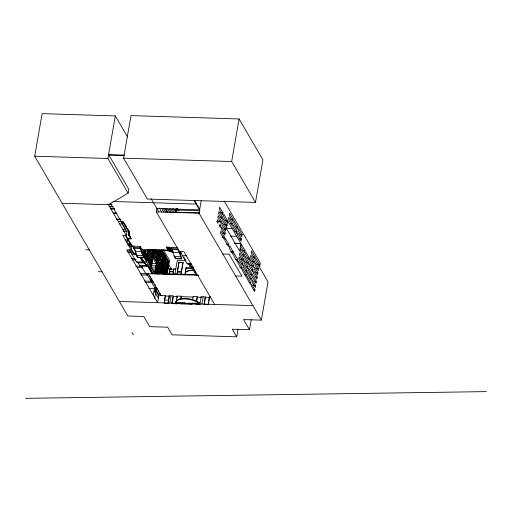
<?xml version="1.0" encoding="UTF-8"?>
<svg xmlns="http://www.w3.org/2000/svg" width="512" height="512" viewBox="0 0 512 512"><rect width="100%" height="100%" fill="white"/><g stroke="black" fill="none" stroke-linecap="round" stroke-linejoin="round"><path stroke-width="0.77" d="M238.054 329.082L236.704 336.813L172.07 334.81L167.635 327.2L149.728 326.643L143.808 316.493L127.827 315.994L34.694 156.198L42.125 113.645L115.315 115.91L127.603 136.998M62.125 203.264L108.442 204.698L128.109 193.165L107.885 158.47L115.315 115.91M123.578 158.17L131.002 115.61L239.098 118.963L262.931 159.853L255.501 202.406L147.411 199.059L123.578 158.17L231.667 161.517L255.501 202.406M128.934 231.597L129.03 231.04L129.158 235.2L128.934 231.597L123.578 222.4L121.664 222.342L121.76 221.786M122.56 221.875L122.291 223.424L122.675 223.43L122.246 221.971L123.392 222.01L123.296 222.56L128.55 231.584L128.774 235.194L130.81 238.682L127.603 238.579L127.699 238.029M146.726 273.901L158.976 294.918L157.626 302.688L126.822 249.837L131.302 249.978L122.752 235.309L126.342 235.418L127.021 231.533L126.227 230.982L122.131 223.949L122.528 221.658M128.109 193.165L128.787 189.28L108.563 154.586L124.442 155.078M123.578 222.4L123.674 221.843M128.55 231.584L128.653 231.027L128.774 235.194M127.027 242.643L127.802 238.202M130.24 247.29L129.504 246.016L129.997 243.162M130.81 238.682L130.906 238.125M131.501 246.08L131.597 245.523L132.077 245.536L131.302 249.978M137.491 257.229L143.981 257.594L137.568 257.498L136.301 255.322L135.226 251.315L133.504 248.371L133.894 246.15M135.366 250.483L135.469 251.194M135.603 251.693L136.006 253.197M136.371 254.906L136.141 253.696L133.946 253.645M137.568 257.498L143.981 257.594M141.766 250.682L140.045 247.738L140.288 246.349L129.504 246.016M143.962 257.696L142.694 255.52L141.619 251.514L142.003 249.299L140.288 246.349M141.754 252.013L141.69 251.098L143.674 257.203M141.888 252.518L141.824 251.597M142.022 253.018L141.958 252.102M142.157 253.517L142.093 252.602M142.291 254.016L142.227 253.101M142.426 254.522L142.362 253.6M142.56 255.021L142.496 254.106M143.866 257.53L142.304 257.274M143.213 262.323L143.405 261.21L141.939 261.165M143.654 262.541L143.846 261.427M144.096 262.758L144.288 261.645L142.822 261.6M144.659 262.278L144.538 262.976L146.016 265.504L147.776 266.374L152.141 273.856L152.262 273.165L147.533 265.043L147.334 266.157M143.213 251.36L146.541 257.069L146.093 259.648L146.669 259.667L147.117 257.088L143.277 250.502L142.829 253.082L146.669 259.667M147.091 255.507L148.173 249.306M148.09 250.72L147.136 256.186L150.803 262.522L150.445 264.576L146.906 258.835M147.277 256.154L148.403 249.498M146.918 258.534L146.65 260.096L147.123 260.109M147.194 256.973L148.416 249.946M155.136 273.85L146.989 259.878L147.706 255.763L144.557 250.355M146.458 265.722L146.65 264.614L147.014 265.248M175.347 258.4L181.766 258.496L179.629 251.859L156.301 211.853L156.883 208.525L199.603 209.85L194.253 200.659M146.899 265.939L147.091 264.832L147.456 265.459M147.898 265.677L147.776 266.374L141.382 266.176L139.616 265.306L138.144 262.778L136.378 261.907L129.254 249.69M150.01 265.946L150.253 264.57M150.803 262.522L150.963 260.48L147.251 254.106L147.629 254.112M148.346 250.573L151.693 256.314L151.322 258.445L147.603 252.064M151.693 256.314L152.435 252.051L151.322 250.138M150.963 260.48L151.514 258.451L147.987 252.077M152.435 252.051L152.998 249.926M150.413 265.856L153.158 250.112M150.528 266.189L151.008 263.443M150.72 266.195L153.517 250.176L151.322 262.765M150.95 267.808L151.194 266.432M151.674 263.693L151.501 265.754M151.789 263.014L152.947 257.498M152.819 257.005L153.747 251.808M154.246 249.933L151.142 267.814L155.674 267.91M151.821 265.747L151.462 267.782L150.682 266.445M152.166 280.582L152.262 280.032L150.266 279.968M156.774 261.619L156.39 261.606L156.762 259.475L153.248 253.446L153.632 253.459M157.517 257.357L157.133 257.344L157.498 255.245L154.381 249.888M158.246 253.158L157.869 253.146L158.24 251.008L158.624 251.021L154.72 273.376M154.854 273.606L156.045 266.79M156.166 266.112L158.963 250.067M155.046 273.613L159.155 250.074M155.2 273.754L159.29 250.33M155.603 273.466L156.403 268.87M156.672 267.334L156.941 265.805M157.21 264.269L157.606 262.726L161.453 269.325M157.741 261.203L158.01 259.674M158.278 258.138L158.547 256.608M158.81 255.072L159.078 253.536M159.347 252.006L159.616 250.47M155.68 273.766L159.763 250.349M156.077 273.478L160.09 250.49M153.267 295.206L154.624 287.443L156.621 287.507L157.414 288.864M154.63 298.522L156.269 289.152M156.525 288.064L156.621 287.507M157.357 265.709L160.563 271.213L160.192 273.344L160.576 273.357M160.934 269.082L161.306 266.95L158.099 261.446M158.438 256.531L162.048 262.72L161.677 264.819L162.061 264.832M159.578 252.979L162.784 258.483L162.413 260.627L161.613 259.251M161.12 250.112L163.526 254.24L163.162 256.346L163.539 256.358M161.126 269.088L161.306 266.95M162.605 260.627L162.784 258.483M163.77 253.939L163.488 256.582L159.936 250.163M161.363 249.818L164.096 254.182L160.71 273.587L160.941 271.187L157.478 265.248M161.261 269.318L161.683 266.925L158.221 260.986M158.451 258.643L162.195 265.069L162.419 262.701L159.341 257.421M162.861 260.154L163.162 258.458L159.699 252.518M163.488 256.582L163.802 254.778M160.89 273.574L164.096 254.182M161.325 273.107L161.6 271.546M161.869 269.984L162.144 268.422M162.413 266.861L163.098 262.957M163.366 261.395L163.642 259.834M163.917 258.272L164.186 256.71M161.37 273.594L164.71 254.432L162.112 249.971M161.773 273.293L164.986 254.899L164.506 254.88M166.816 247.379L167.379 247.45L169.082 250.483M167.136 247.475L168.019 247.648L169.645 250.554L172.512 251.43L168.141 250.106M167.45 247.571L169.331 250.458L167.699 247.546M167.77 247.667L168.653 247.84L170.285 250.752M168.07 247.853L169.645 250.554M168.058 250.074L172.845 251.437L171.251 248.826M175.046 212.678L175.667 209.126M169.248 296.864L168.115 303.354L164.243 303.238L165.299 295.674L160.883 295.539L160.979 294.982L158.976 294.918M169.664 250.47L168.39 250.08L142.003 249.299M169.286 248.032L170.931 250.854M175.526 212.691L176.269 208.429M169.664 248.339L168.723 247.962L170.298 250.662M175.91 212.467L176.595 208.563M176.102 212.474L176.781 208.57M166.285 272.077L165.901 272.064L166.266 269.965L163.238 264.774M163.981 260.538L167.008 265.728L166.63 267.866L167.014 267.878M167.763 263.597L167.379 263.584L167.75 261.478L164.723 256.288M169.997 248.352L170.56 248.422L172.192 251.334M177.12 208.646L176.499 212.192L199.597 212.909M167.994 261.184L167.706 263.827L164.032 257.517L164.358 257.76M162.688 266.227L166.419 272.307L166.637 269.939L163.098 263.866M164.07 260.019L167.379 265.696L166.963 268.109L167.008 265.728M167.706 263.827L168.128 261.421L164.589 255.347M170.31 248.448C173.446 250.074 173.126 255.859 175.43 258.669L181.843 258.765L175.43 258.669M177.062 210.067L177.306 208.646M168.128 261.421L166.093 274.17L162.554 268.096M166.317 273.92L168.32 261.427M166.79 273.933L168.934 261.67L164.986 254.899M171.194 248.614L172.826 251.526M167.091 274.246L169.53 260.269L163.501 249.914M171.757 247.328L171.366 249.542L177.766 249.741L179.482 252.691L180.557 256.691L181.824 258.867M165.299 295.674L164.243 303.238M169.056 274.138L169.971 268.89L168.038 268.826M169.971 268.89L169.562 272.006A3.635 3.13 -30.2 0 1 173.427 272.128L173.843 269.005L175.776 269.069M169.261 274.49L169.459 271.834M135.226 251.315L141.619 251.514L148.307 250.048L166.982 250.63L173.088 252.493L173.229 251.661M174.304 255.661L174.157 256.493L180.557 256.691L180.698 255.859M175.283 257.344L175.238 258.342M175.334 258.509L175.27 258.131M181.05 298.854L181.421 296.691L181.114 296.166L177.107 296.038L175.853 303.251L176.16 303.776L172.154 303.654L173.408 296.442L173.101 295.917L169.165 295.795L168.115 303.354M172.922 274.259L173.843 269.005M177.766 249.741L177.907 248.909L170.63 248.544L172.205 251.245M169.843 303.066L171.098 295.853M174.95 273.792L177.267 260.506L185.869 260.774M173.101 295.917L171.846 303.123L172.154 303.654M176.947 273.882L178.963 262.336L183.072 262.637L181.606 271.053M178.963 262.336L177.466 271.699L181.37 271.642M177.254 274.406L177.67 272.051L177.363 271.52M180.819 274.79L182.97 262.458M176.006 302.765L175.91 303.328L199.501 304L199.603 303.43L198.438 302.157A12.813 5.274 9.9 0 0 183.891 298.438A12.813 5.274 9.9 0 0 175.949 302.682L184.442 302.739L184.774 303.2M177.165 298.01L177.107 296.038M181.261 274.534L181.536 272.96M180.614 299.046L181.114 296.166M184.826 274.918L186.048 267.885L192.813 268.096M186.048 267.885L185.478 271.942A10.266 8.838 -30.2 0 1 193.926 270.477M185.267 274.656L185.683 272.294L185.376 271.77M187.264 263.162L187.168 263.712L188.704 264.186L191.898 264.282M188.787 263.699L189.946 266.323L191.898 267.507L196.397 275.232L196.499 274.675L152.237 273.306M236.704 336.813L232.269 329.203L249.485 329.734L243.565 319.578L261.363 320.134L199.027 213.178L201.19 200.787M184.339 303.309L184.442 302.739M192.634 299.418L193.133 296.538L197.139 296.659L197.453 297.19L196.698 301.517M196.384 300.986L197.139 296.659M199.501 304L199.002 302.624M208.698 302.438L208.32 304.602L204.173 304.474L205.434 297.261L205.222 296.909L201.146 296.787L199.891 303.994L200.198 304.525L196.192 304.397L195.885 303.872M201.894 304.058L203.149 296.845M218.291 221.222L217.933 223.258L217.101 221.83L217.453 219.795L218.291 221.222L216.698 221.178M205.222 296.909L204.173 304.474M231.667 161.517L239.098 118.963M220.794 225.517L220.435 227.552L219.603 226.125L219.955 224.09L220.794 225.517L219.2 225.466M221.517 221.35L221.146 223.482L217.811 217.76L218.182 215.629L221.517 221.35L219.149 221.28M222.259 217.088L221.888 219.219L218.554 213.498L218.925 211.366L222.259 217.088L220.685 217.043M223.002 212.864L222.63 214.963L219.296 209.235L219.661 207.136L223.002 212.864L220.627 212.787M210.842 297.082L209.37 297.037L208.32 304.602M208.947 300.998L209.37 297.037M224.486 237.184L224.128 239.238L220.518 233.043L220.877 230.989L224.486 237.184L222.118 237.107M225.203 233.088L224.845 235.123L221.235 228.928L221.594 226.893L225.203 233.088L222.835 233.018M225.933 228.922L225.555 231.053L221.946 224.858L222.317 222.726L225.933 228.922L224.352 228.87M226.675 224.659L226.304 226.79L222.694 220.595L223.066 218.464L226.675 224.659L224.307 224.589M227.411 220.435L227.046 222.528L223.437 216.333L223.802 214.24L227.411 220.435L225.043 220.358M228.832 244.294L228.429 246.611L224.813 240.41L225.216 238.099L228.832 244.294L226.445 244.224M232.448 223.565L232.077 225.702L228.461 219.507L228.838 217.35L232.448 223.565L230.854 223.514M233.197 219.283L232.819 221.427L229.21 215.226L229.581 213.088L233.197 219.283L230.81 219.213M233.35 252.051L232.947 254.368L229.267 248.051L229.67 245.741L233.35 252.051L230.963 251.981M236.966 231.322L236.595 233.459L232.915 227.149L233.286 225.011L236.966 231.322L234.586 231.251M237.715 227.04L237.344 229.184L233.664 222.867L234.035 220.73L237.715 227.04L236.122 226.995M237.786 259.661L237.382 261.978L233.786 255.808L234.189 253.491L237.786 259.661L235.398 259.59M241.402 238.931L241.03 241.075L237.434 234.906L237.805 232.762L241.402 238.931L239.021 238.861M242.15 234.656L241.779 236.794L238.182 230.624L238.554 228.48L242.15 234.656L239.763 234.579M240.941 243.648L239.648 251.072L226.522 228.557L227.821 221.133L240.941 243.648L234.566 243.45M242.112 267.418L241.754 269.472L238.035 263.098L238.394 261.043L242.112 267.418L239.744 267.341M242.822 263.322L242.47 265.363L238.752 258.982L239.11 256.947L242.822 263.322L241.248 263.277M243.552 259.155L243.181 261.286L239.462 254.912L239.834 252.781L243.552 259.155L241.19 259.085M244.294 254.899L243.923 257.03L240.211 250.65L240.582 248.525L244.294 254.899L242.72 254.848M245.037 250.669L244.666 252.768L240.954 246.394L241.318 244.294L245.037 250.669L242.669 250.598M246.438 274.842L246.08 276.896L242.566 270.874L242.925 268.813L246.438 274.842L244.864 274.79M247.149 270.746L246.797 272.781L243.283 266.758L243.642 264.723L247.149 270.746L245.574 270.701M247.878 266.579L247.507 268.71L243.994 262.688L244.365 260.557L247.878 266.579L246.304 266.534M248.621 262.323L248.25 264.448L244.736 258.426L245.114 256.294L248.621 262.323L246.259 262.246M249.363 258.093L248.992 260.192L245.485 254.163L245.85 252.064L249.363 258.093L247.782 258.042M250.746 282.566L250.432 284.365L246.822 278.176L247.136 276.378L250.746 282.566L249.165 282.522M251.462 278.47L251.149 280.256L247.546 274.061L247.853 272.282L251.462 278.47L249.882 278.426M252.186 274.317L251.859 276.179L248.256 269.99L248.576 268.128L252.186 274.317L250.605 274.272M252.979 269.792L252.608 271.923L248.998 265.728L249.37 263.603L252.979 269.792L251.398 269.741M253.715 265.562L253.35 267.661L249.741 261.472L250.106 259.373L253.715 265.562L251.347 265.491M254.451 261.325L254.08 263.462L250.47 257.274L250.848 255.136L254.451 261.325L252.083 261.248M255.2 257.043L254.829 259.181L251.219 252.992L251.59 250.854L255.2 257.043L252.832 256.973M254.97 289.811L254.656 291.61L251.251 285.766L251.565 283.968L254.97 289.811L253.389 289.76M255.68 285.715L255.373 287.494L251.968 281.658L252.282 279.872L255.68 285.715L253.312 285.638M256.41 281.562L256.083 283.424L252.678 277.581L253.005 275.718L256.41 281.562L254.829 281.51M257.197 277.03L256.826 279.162L253.421 273.325L253.792 271.194L257.197 277.03L255.616 276.986M257.933 272.806L257.568 274.906L254.163 269.062L254.534 266.963L257.933 272.806L255.565 272.73M258.675 268.563L258.304 270.707L254.899 264.864L255.27 262.726L258.675 268.563L256.307 268.493M259.424 264.288L259.046 266.426L255.648 260.582L256.019 258.445L259.424 264.288L257.05 264.211M249.485 329.734L251.258 319.584M261.363 320.134L268.038 281.856L259.59 267.36L260.339 263.078L224.147 200.979M25.6 398.355L486.4 391.616M176.448 304.058L175.853 303.251L199.296 303.187M108.467 155.142L123.789 155.616M34.694 156.198L107.885 158.47M112.992 201.491L196.237 204.07M107.93 204.314L111.123 204.41M108.083 204.582L112.077 204.71M109.165 206.419L113.158 206.541M109.325 206.688L112.518 206.79M176.87 210.061L199.968 210.778M110.394 208.576L114.387 208.704M110.554 208.851L114.547 208.973M175.77 211.27L175.296 211.258L173.722 208.563M156.301 211.853L199.027 213.178M112.832 213.005L116.826 213.126M113.792 213.299L116.986 213.402M116.397 219.123L120.39 219.245M116.992 219.302L120.947 219.424M117.357 219.418L120.55 219.52M118.189 221.568L121.35 221.664M122.15 222.528L123.296 222.56M119.379 223.834L122.541 223.936M122.131 223.949L122.611 223.962L122.291 223.424M225.824 228.326L232.122 228.518M122.848 229.786L126.01 229.882M123.053 230.854L123.526 230.867L123.43 231.424L127.021 231.533M230.349 236.096L236.653 236.288M127.706 238.758L131.296 238.867L128.877 234.637M234.502 243.213L240.8 243.411M125.459 239.974L128.653 240.07M127.571 243.482L129.965 243.558M127.546 244.902L129.933 244.973M177.35 247.501L166.426 247.162L167.066 247.354L168.691 250.266M166.413 247.245L168.448 250.291M168 247.731L170.035 250.778M129.645 246.579L133.798 246.707M140.045 247.738L133.651 247.539L135.027 249.894M168.128 250.195L166.426 247.162C171.104 249.05 171.117 247.238 172.525 251.341M133.504 248.371L139.904 248.57L141.619 251.514M230.822 251.738L233.21 251.808M148.358 249.946L151.885 256.32M179.386 251.469L183.866 251.603L214.669 304.454M172.512 251.43L172.845 251.437M154.003 251.328L157.325 257.35L156.954 259.482L153.44 253.453M144.685 251.341L147.802 251.437M85.69 249.76L89.286 249.869M173.088 252.493L179.482 252.691L179.77 251.027L187.168 263.712L191.162 263.84M222.822 254.01L229.107 254.202L241.901 276.154L235.616 275.955M127.251 251.091L132.813 251.264M142.234 252.058L141.517 251.795M128.096 252.544L133.664 252.717M163.526 254.24L161.312 250.118M145.843 253.747L147.392 253.792M158.893 254.266L162.739 260.864M164.237 254.413L164.71 254.432M131.846 254.138L136.646 254.285M182.502 255.706L186.496 255.827M157.498 255.245L157.882 255.258M153.261 255.59L152.877 255.578L156.39 261.606M136.301 255.322L142.694 255.52L142.63 254.605M147.232 255.75L147.706 255.763M146.976 256.851L146.406 256.832L145.952 259.411L146.528 259.43M146.541 257.069L147.117 257.088M175.366 258.298L180.166 258.445M163.162 258.458L159.507 251.866M131.686 258.701L134.867 258.803M156.762 259.475L157.146 259.488M146.509 259.859L146.989 259.878M132.23 259.821L136.192 259.942M146.56 260.262L147.226 260.288M167.75 261.478L164.538 255.648M168.454 261.658L168.934 261.67M179.066 262.515L183.072 262.637M144.141 261.907L146.624 261.984M188.026 263.43L188.218 263.488M136.378 261.907L142.771 262.106L144.538 262.976L138.144 262.778M162.048 262.72L162.01 265.062M162.419 262.701L159.149 256.768M162.566 262.97L158.63 256.538M137.555 262.483L143.949 262.682M188.192 264.026L191.386 264.128M156.403 263.75L152 263.61L151.629 265.741L156.032 265.875M190.336 265.638L189.946 266.323L193.146 266.419M190.451 266.016L190.797 266.074M167.379 265.696L164.262 260.026M167.526 265.971L163.795 259.891M139.616 265.306L146.016 265.504L146.208 264.397L146.573 265.03M192.25 267.027L191.898 267.507L193.498 267.558M162.496 266.221L162.88 266.234M161.683 266.925L158.029 260.333M135.738 266.189L142.029 266.387M161.824 267.194L157.888 260.768M150.605 266.88L151.078 266.893M186.157 268.064L192.915 268.275M137.274 267.61L142.765 267.782M151.226 268.269L151.891 268.288M170.074 269.062L173.946 269.184M166.694 269.715L166.227 272.301M149.747 269.434L150.982 269.472M166.266 269.965L163.053 264.128M166.637 269.939L163.155 263.642M152.512 269.862L155.322 269.952M160.563 271.213L160.518 273.581M160.941 271.187L157.28 264.589M161.082 271.456L157.549 265.715M177.67 272.051L181.677 272.173M153.555 271.962L154.957 272.006M98.278 271.699L102.08 271.821M165.958 273.939L165.722 274.202L162.317 268.358M198.797 275.302L145.747 273.664L141.382 266.176M140 273.613L147.066 273.83M140.934 274.899L148.045 275.117M144.544 281.088L151.654 281.306M145.363 282.49L152.474 282.707M148.768 288.333L155.878 288.55M165.504 296.026L169.37 296.147L169.165 295.795M205.434 297.261L209.581 297.389M173.408 296.442L177.414 296.57M181.421 296.691L193.446 297.062M197.453 297.19L201.459 297.312L201.146 296.787M164.787 300.109L168.659 300.23M119.366 301.485L252.902 305.619M166.496 247.283L171.584 248.832M190.368 265.965L190.694 266.163M198.906 303.187L198.336 302.726A12.813 5.274 9.9 0 0 183.795 299.002A12.813 5.274 9.9 0 0 175.853 303.251M194.502 200.371L199.699 209.293M178.176 209.21L178.918 210.483M172.173 208.666L174.528 212.717M170.624 208.774L172.979 212.819M169.088 208.787L171.443 212.832M167.552 208.806L169.914 212.851M166.016 208.838L167.981 212.211M164.877 208.358L167.232 212.403M163.328 208.442L165.683 212.486M161.76 208.64L163.725 212.013M159.315 208.045L161.67 212.09M191.994 266.95L193.869 270.17M194.618 271.456L195.373 272.742M151.13 198.656L158.842 211.898M180.742 251.974L181.485 253.242M183.763 257.152L185.709 260.493M171.942 251.354C171.52 248.384 166.675 246.029 170.618 250.758M171.552 251.136L169.594 248.218L171.238 251.04M170.598 250.848C169.619 247.949 166.726 245.824 169.978 250.566M191.878 303.744L192.186 304.275L180.166 303.904L179.859 303.373M168.787 264.55L171.603 269.376M159.949 250.842L160.755 252.218M161.555 253.594L162.355 254.97M165.107 259.693L165.869 260.992M166.624 262.291L167.379 263.584M159.77 252.986L163.11 258.726M163.61 262.035L167.149 268.115M156.109 249.805L158.054 253.152L157.69 255.251L154.566 249.894M158.803 254.432L160.806 257.875M163.987 263.322L165.875 266.566M156.307 250.47L157.869 253.146M158.47 259.315L159.277 260.691M160.474 262.758L161.28 264.134M163.629 268.166L164.39 269.466M165.146 270.765L165.901 272.064M154.01 251.987L157.133 257.344M162.739 268.742L165.901 274.17M151.514 250.144L152.627 252.058M162.125 268.352L165.53 274.195M161.997 270.259L164.403 274.387M149.651 249.728L152.256 254.189M153.069 255.584L156.582 261.613L156.211 263.744L152.698 257.715M158.528 264.954L159.731 267.021M162.131 271.13L164.019 274.374M149.837 250.355L152.064 254.182M162.566 273.658L161.485 272.122L162.374 273.651M161.574 272.621L162.33 273.92M156.966 267.162L160.71 273.587M157.389 268.525L159.789 272.653M159.245 273.389L156.365 268.762L159.053 273.382M156.422 269.19L158.822 273.318M147.443 254.112L151.155 260.486M156.23 269.19L159.034 274.003M145.203 252.288L146.394 254.355M156.154 271.059L157.862 273.984M156.275 271.91L157.478 273.978M147.264 256.774L150.611 262.515M142.771 250.931L146.362 257.088M146.726 258.202L150.445 264.576M142.413 252.986L144.403 256.41M145.203 257.779L146.003 259.149M124.435 223.155L125.203 224.474M125.971 225.786L126.733 227.098M127.501 228.416L128.269 229.728M142.598 255.078L153.344 273.517M129.613 235.258L130.323 236.48M110.374 202.97L121.664 222.342M122.925 224.595L125.242 228.563M144.288 261.645L146.131 264.813M141.325 257.075L144.218 262.061M144.538 262.592L145.728 264.634M143.405 261.21L143.776 261.843M143.334 261.626L142.963 260.998L142.771 262.106L140.128 257.574M140.224 257.018L142.867 261.549M108.442 204.698L126.342 235.418M130.522 242.874L131.686 244.87M149.517 275.309L150.298 276.659M151.085 278.01L151.872 279.354M153.056 281.389L153.85 282.752M154.643 284.109L155.437 285.466M158.208 290.227L159.002 291.584M159.789 292.941L160.582 294.304M148.237 273.843L160.883 295.539M125.709 235.328L131.981 246.093M125.28 235.315L131.885 246.65M136.698 255.469L137.504 257.126M154.426 288.55L158.784 296.032M131.354 249.197L134.701 254.938M154.042 290.771L158.4 298.246M132.019 332.474L133.357 334.765M169.664 272.186A3.635 3.13 -30.2 0 1 173.267 272.128M185.683 272.294A10.266 8.838 -30.2 0 1 194.131 270.829"/></g></svg>
